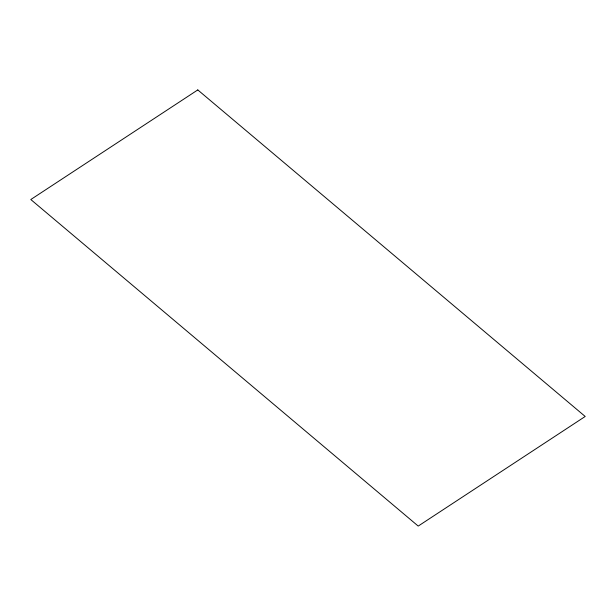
<?xml version="1.0" encoding="UTF-8"?>
<svg xmlns="http://www.w3.org/2000/svg" width="616" height="616" viewBox="0 0 616 616"><rect width="100%" height="100%" fill="white"/><g stroke="black" fill="none" stroke-linecap="round" stroke-linejoin="round"><path stroke-width="0.92" d="M197.79 89.921L30.8 199.53L418.21 526.079L585.2 416.47L197.79 89.921"/></g></svg>
